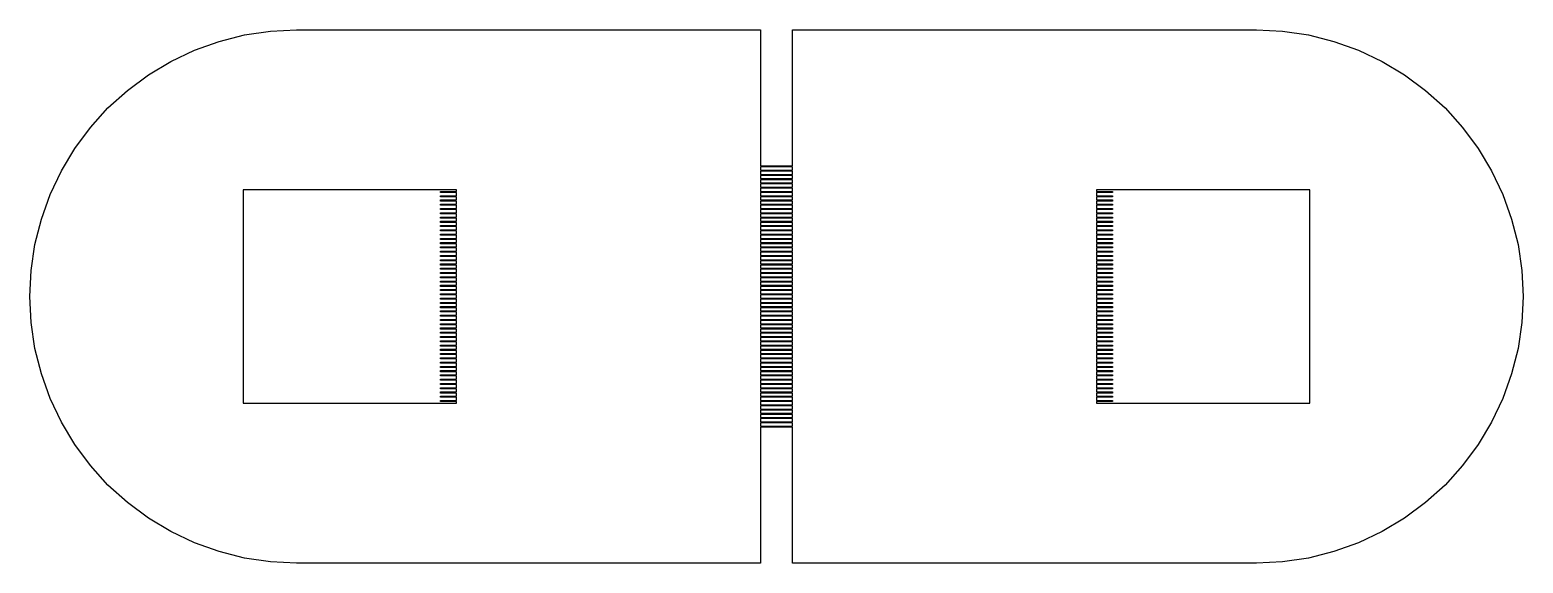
# Model space of a CAD drawing. Extents: x -16 to 132, y -40 to 113.
# Drawn here: x 20.45 to 34.77, y 11.25 to 16.36 of the extents above; entities that cross this region are included whole.
import ezdxf

# ---------------------------------------------------------------- set-up
doc = ezdxf.new("R2010")
doc.units = 0

msp = doc.modelspace()

# ---------------------------------------------------------------- linework, layer by layer
for p, q in [((22.5098, 16.3125), (22.7579, 16.3493)), ((22.7579, 16.3493), (23.0085, 16.3616)), ((23.0085, 16.3616), (27.4568, 16.3616)), ((27.4568, 16.3616), (27.4568, 15.0578)), ((27.7636, 15.0578), (27.7636, 16.3616)), ((27.7636, 16.3616), (32.2119, 16.3616)), ((32.2119, 16.3616), (32.4625, 16.3493)), ((32.4625, 16.3493), (32.7106, 16.3125)), ((22.0302, 16.167), (22.2664, 16.2515)), ((22.2664, 16.2515), (22.5098, 16.3125)), ((32.7106, 16.3125), (32.954, 16.2515)), ((32.954, 16.2515), (33.1902, 16.167)), ((21.5882, 15.9307), (21.8034, 16.0597)), ((21.8034, 16.0597), (22.0302, 16.167)), ((33.1902, 16.167), (33.417, 16.0597)), ((33.417, 16.0597), (33.6322, 15.9307)), ((21.3867, 15.7813), (21.5882, 15.9307)), ((33.6322, 15.9307), (33.8337, 15.7813)), ((21.2008, 15.6128), (21.3867, 15.7813)), ((33.8337, 15.7813), (34.0196, 15.6128)), ((21.0323, 15.4269), (21.2008, 15.6128)), ((34.0196, 15.6128), (34.1881, 15.4269)), ((20.8829, 15.2254), (21.0323, 15.4269)), ((34.1881, 15.4269), (34.3375, 15.2254)), ((20.7539, 15.0102), (20.8829, 15.2254)), ((34.3375, 15.2254), (34.4665, 15.0102)), ((27.4568, 15.0578), (27.7636, 15.0578)), ((27.7636, 15.0475), (27.4568, 15.0475)), ((27.4568, 15.0475), (27.4568, 15.0169)), ((27.7636, 15.0169), (27.7636, 15.0475)), ((20.6466, 14.7834), (20.7539, 15.0102)), ((27.4568, 15.0169), (27.7636, 15.0169)), ((27.7636, 15.0066), (27.4568, 15.0066)), ((27.4568, 15.0066), (27.4568, 14.976)), ((27.4568, 14.976), (27.7636, 14.976)), ((27.7636, 14.9657), (27.4568, 14.9657)), ((27.4568, 14.9657), (27.4568, 14.9351)), ((27.4568, 14.9351), (27.7636, 14.9351)), ((27.7636, 14.9248), (27.4568, 14.9248)), ((27.4568, 14.9248), (27.4568, 14.8941)), ((27.4568, 14.8941), (27.7636, 14.8941)), ((27.7636, 14.976), (27.7636, 15.0066)), ((27.7636, 14.9351), (27.7636, 14.9657)), ((27.7636, 14.8941), (27.7636, 14.9248)), ((34.4665, 15.0102), (34.5738, 14.7834)), ((20.5621, 14.5472), (20.6466, 14.7834)), ((24.5424, 14.8277), (22.4972, 14.8277)), ((22.4972, 14.8277), (22.4972, 12.7825)), ((24.389, 14.8021), (24.389, 14.8123)), ((24.389, 14.8123), (24.5424, 14.8123)), ((24.5424, 14.8021), (24.389, 14.8021)), ((24.389, 14.7612), (24.389, 14.7714)), ((24.389, 14.7714), (24.5424, 14.7714)), ((24.5424, 14.7612), (24.389, 14.7612)), ((24.5424, 14.8123), (24.5424, 14.8277)), ((24.5424, 14.7714), (24.5424, 14.8021)), ((24.5424, 14.7305), (24.5424, 14.7612)), ((27.7636, 14.8839), (27.4568, 14.8839)), ((27.4568, 14.8839), (27.4568, 14.8533)), ((27.4568, 14.8533), (27.7636, 14.8533)), ((27.7636, 14.843), (27.4568, 14.843)), ((27.4568, 14.843), (27.4568, 14.8123)), ((27.4568, 14.8123), (27.7636, 14.8123)), ((27.7636, 14.8021), (27.4568, 14.8021)), ((27.4568, 14.8021), (27.4568, 14.7714)), ((27.4568, 14.7714), (27.7636, 14.7714)), ((27.7636, 14.7612), (27.4568, 14.7612)), ((27.4568, 14.7612), (27.4568, 14.7305)), ((27.7636, 14.8533), (27.7636, 14.8839)), ((27.7636, 14.8123), (27.7636, 14.843)), ((27.7636, 14.7714), (27.7636, 14.8021)), ((27.7636, 14.7305), (27.7636, 14.7612)), ((32.7232, 14.8277), (30.678, 14.8277)), ((30.678, 14.8277), (30.678, 14.8123)), ((30.678, 14.8123), (30.8314, 14.8123)), ((30.8314, 14.8021), (30.678, 14.8021)), ((30.678, 14.8021), (30.678, 14.7714)), ((30.678, 14.7714), (30.8314, 14.7714)), ((30.8314, 14.7612), (30.678, 14.7612)), ((30.678, 14.7612), (30.678, 14.7305)), ((30.8314, 14.8123), (30.8314, 14.8021)), ((30.8314, 14.7714), (30.8314, 14.7612)), ((32.7232, 12.7825), (32.7232, 14.8277)), ((34.5738, 14.7834), (34.6583, 14.5472)), ((24.389, 14.7203), (24.389, 14.7305)), ((24.389, 14.7305), (24.5424, 14.7305)), ((24.5424, 14.7203), (24.389, 14.7203)), ((24.389, 14.6794), (24.389, 14.6896)), ((24.389, 14.6896), (24.5424, 14.6896)), ((24.5424, 14.6794), (24.389, 14.6794)), ((24.389, 14.6385), (24.389, 14.6487)), ((24.389, 14.6487), (24.5424, 14.6487)), ((24.5424, 14.6385), (24.389, 14.6385)), ((24.389, 14.5976), (24.389, 14.6078)), ((24.389, 14.6078), (24.5424, 14.6078)), ((24.5424, 14.6896), (24.5424, 14.7203)), ((24.5424, 14.6487), (24.5424, 14.6794)), ((24.5424, 14.6078), (24.5424, 14.6385)), ((27.4568, 14.7305), (27.7636, 14.7305)), ((27.7636, 14.7203), (27.4568, 14.7203)), ((27.4568, 14.7203), (27.4568, 14.6896)), ((27.4568, 14.6896), (27.7636, 14.6896)), ((27.7636, 14.6794), (27.4568, 14.6794)), ((27.4568, 14.6794), (27.4568, 14.6487)), ((27.4568, 14.6487), (27.7636, 14.6487)), ((27.7636, 14.6385), (27.4568, 14.6385)), ((27.4568, 14.6385), (27.4568, 14.6078)), ((27.4568, 14.6078), (27.7636, 14.6078)), ((27.7636, 14.6896), (27.7636, 14.7203)), ((27.7636, 14.6487), (27.7636, 14.6794)), ((27.7636, 14.6078), (27.7636, 14.6385)), ((30.678, 14.7305), (30.8314, 14.7305)), ((30.8314, 14.7203), (30.678, 14.7203)), ((30.678, 14.7203), (30.678, 14.6896)), ((30.678, 14.6896), (30.8314, 14.6896)), ((30.8314, 14.6794), (30.678, 14.6794)), ((30.678, 14.6794), (30.678, 14.6487)), ((30.678, 14.6487), (30.8314, 14.6487)), ((30.8314, 14.6385), (30.678, 14.6385)), ((30.678, 14.6385), (30.678, 14.6078)), ((30.678, 14.6078), (30.8314, 14.6078)), ((30.8314, 14.7305), (30.8314, 14.7203)), ((30.8314, 14.6896), (30.8314, 14.6794)), ((30.8314, 14.6487), (30.8314, 14.6385)), ((30.8314, 14.6078), (30.8314, 14.5976)), ((20.5011, 14.3038), (20.5621, 14.5472)), ((24.5424, 14.5976), (24.389, 14.5976)), ((24.389, 14.5567), (24.389, 14.5669)), ((24.389, 14.5669), (24.5424, 14.5669)), ((24.5424, 14.5567), (24.389, 14.5567)), ((24.389, 14.5158), (24.389, 14.526)), ((24.389, 14.526), (24.5424, 14.526)), ((24.5424, 14.5158), (24.389, 14.5158)), ((24.389, 14.4749), (24.389, 14.4851)), ((24.389, 14.4851), (24.5424, 14.4851)), ((24.5424, 14.4749), (24.389, 14.4749)), ((24.5424, 14.5669), (24.5424, 14.5976)), ((24.5424, 14.526), (24.5424, 14.5567)), ((24.5424, 14.4851), (24.5424, 14.5158)), ((24.5424, 14.4442), (24.5424, 14.4749)), ((27.7636, 14.5976), (27.4568, 14.5976)), ((27.4568, 14.5976), (27.4568, 14.5669)), ((27.4568, 14.5669), (27.7636, 14.5669)), ((27.7636, 14.5567), (27.4568, 14.5567)), ((27.4568, 14.5567), (27.4568, 14.526)), ((27.4568, 14.526), (27.7636, 14.526)), ((27.7636, 14.5158), (27.4568, 14.5158)), ((27.4568, 14.5158), (27.4568, 14.4851)), ((27.4568, 14.4851), (27.7636, 14.4851)), ((27.7636, 14.4749), (27.4568, 14.4749)), ((27.4568, 14.4749), (27.4568, 14.4442)), ((27.7636, 14.5669), (27.7636, 14.5976)), ((27.7636, 14.526), (27.7636, 14.5567)), ((27.7636, 14.4851), (27.7636, 14.5158)), ((27.7636, 14.4442), (27.7636, 14.4749)), ((30.8314, 14.5976), (30.678, 14.5976)), ((30.678, 14.5976), (30.678, 14.5669)), ((30.678, 14.5669), (30.8314, 14.5669)), ((30.8314, 14.5567), (30.678, 14.5567)), ((30.678, 14.5567), (30.678, 14.526)), ((30.678, 14.526), (30.8314, 14.526)), ((30.8314, 14.5158), (30.678, 14.5158)), ((30.678, 14.5158), (30.678, 14.4851)), ((30.678, 14.4851), (30.8314, 14.4851)), ((30.8314, 14.4749), (30.678, 14.4749)), ((30.678, 14.4749), (30.678, 14.4442)), ((30.8314, 14.5669), (30.8314, 14.5567)), ((30.8314, 14.526), (30.8314, 14.5158)), ((30.8314, 14.4851), (30.8314, 14.4749)), ((34.6583, 14.5472), (34.7193, 14.3038)), ((24.389, 14.434), (24.389, 14.4442)), ((24.389, 14.4442), (24.5424, 14.4442)), ((24.5424, 14.434), (24.389, 14.434)), ((24.389, 14.3931), (24.389, 14.4033)), ((24.389, 14.4033), (24.5424, 14.4033)), ((24.5424, 14.3931), (24.389, 14.3931)), ((24.389, 14.3522), (24.389, 14.3624)), ((24.389, 14.3624), (24.5424, 14.3624)), ((24.5424, 14.3522), (24.389, 14.3522)), ((24.389, 14.3113), (24.389, 14.3215)), ((24.389, 14.3215), (24.5424, 14.3215)), ((24.5424, 14.4033), (24.5424, 14.434)), ((24.5424, 14.3624), (24.5424, 14.3931)), ((24.5424, 14.3215), (24.5424, 14.3522)), ((27.4568, 14.4442), (27.7636, 14.4442)), ((27.7636, 14.434), (27.4568, 14.434)), ((27.4568, 14.434), (27.4568, 14.4033)), ((27.4568, 14.4033), (27.7636, 14.4033)), ((27.7636, 14.3931), (27.4568, 14.3931)), ((27.4568, 14.3931), (27.4568, 14.3624)), ((27.4568, 14.3624), (27.7636, 14.3624)), ((27.7636, 14.3522), (27.4568, 14.3522)), ((27.4568, 14.3522), (27.4568, 14.3215)), ((27.4568, 14.3215), (27.7636, 14.3215)), ((27.7636, 14.4033), (27.7636, 14.434)), ((27.7636, 14.3624), (27.7636, 14.3931)), ((27.7636, 14.3215), (27.7636, 14.3522)), ((30.678, 14.4442), (30.8314, 14.4442)), ((30.8314, 14.434), (30.678, 14.434)), ((30.678, 14.434), (30.678, 14.4033)), ((30.678, 14.4033), (30.8314, 14.4033)), ((30.8314, 14.3931), (30.678, 14.3931)), ((30.678, 14.3931), (30.678, 14.3624)), ((30.678, 14.3624), (30.8314, 14.3624)), ((30.8314, 14.3522), (30.678, 14.3522)), ((30.678, 14.3522), (30.678, 14.3215)), ((30.678, 14.3215), (30.8314, 14.3215)), ((30.8314, 14.4442), (30.8314, 14.434)), ((30.8314, 14.4033), (30.8314, 14.3931)), ((30.8314, 14.3624), (30.8314, 14.3522)), ((30.8314, 14.3215), (30.8314, 14.3113)), ((20.4643, 14.0557), (20.5011, 14.3038)), ((24.5424, 14.3113), (24.389, 14.3113)), ((24.389, 14.2704), (24.389, 14.2806)), ((24.389, 14.2806), (24.5424, 14.2806)), ((24.5424, 14.2704), (24.389, 14.2704)), ((24.389, 14.2295), (24.389, 14.2397)), ((24.389, 14.2397), (24.5424, 14.2397)), ((24.5424, 14.2295), (24.389, 14.2295)), ((24.389, 14.1886), (24.389, 14.1988)), ((24.389, 14.1988), (24.5424, 14.1988)), ((24.5424, 14.1886), (24.389, 14.1886)), ((24.5424, 14.2806), (24.5424, 14.3113)), ((24.5424, 14.2397), (24.5424, 14.2704)), ((24.5424, 14.1988), (24.5424, 14.2295)), ((24.5424, 14.1579), (24.5424, 14.1886)), ((27.7636, 14.3113), (27.4568, 14.3113)), ((27.4568, 14.3113), (27.4568, 14.2806)), ((27.4568, 14.2806), (27.7636, 14.2806)), ((27.7636, 14.2704), (27.4568, 14.2704)), ((27.4568, 14.2704), (27.4568, 14.2397)), ((27.4568, 14.2397), (27.7636, 14.2397)), ((27.7636, 14.2295), (27.4568, 14.2295)), ((27.4568, 14.2295), (27.4568, 14.1988)), ((27.4568, 14.1988), (27.7636, 14.1988)), ((27.7636, 14.1886), (27.4568, 14.1886)), ((27.4568, 14.1886), (27.4568, 14.1579)), ((27.7636, 14.2806), (27.7636, 14.3113)), ((27.7636, 14.2397), (27.7636, 14.2704)), ((27.7636, 14.1988), (27.7636, 14.2295)), ((27.7636, 14.1579), (27.7636, 14.1886)), ((30.8314, 14.3113), (30.678, 14.3113)), ((30.678, 14.3113), (30.678, 14.2806)), ((30.678, 14.2806), (30.8314, 14.2806)), ((30.8314, 14.2704), (30.678, 14.2704)), ((30.678, 14.2704), (30.678, 14.2397)), ((30.678, 14.2397), (30.8314, 14.2397)), ((30.8314, 14.2295), (30.678, 14.2295)), ((30.678, 14.2295), (30.678, 14.1988)), ((30.678, 14.1988), (30.8314, 14.1988)), ((30.8314, 14.1886), (30.678, 14.1886)), ((30.678, 14.1886), (30.678, 14.1579)), ((30.8314, 14.2806), (30.8314, 14.2704)), ((30.8314, 14.2397), (30.8314, 14.2295)), ((30.8314, 14.1988), (30.8314, 14.1886)), ((34.7193, 14.3038), (34.7561, 14.0557)), ((20.452, 13.8051), (20.4643, 14.0557)), ((24.389, 14.1477), (24.389, 14.1579)), ((24.389, 14.1579), (24.5424, 14.1579)), ((24.5424, 14.1477), (24.389, 14.1477)), ((24.389, 14.1068), (24.389, 14.117)), ((24.389, 14.117), (24.5424, 14.117)), ((24.5424, 14.1068), (24.389, 14.1068)), ((24.389, 14.0658), (24.389, 14.0761)), ((24.389, 14.0761), (24.5424, 14.0761)), ((24.5424, 14.0658), (24.389, 14.0658)), ((24.389, 14.0249), (24.389, 14.0352)), ((24.389, 14.0352), (24.5424, 14.0352)), ((24.5424, 14.117), (24.5424, 14.1477)), ((24.5424, 14.0761), (24.5424, 14.1068)), ((24.5424, 14.0352), (24.5424, 14.0658)), ((27.4568, 14.1579), (27.7636, 14.1579)), ((27.7636, 14.1477), (27.4568, 14.1477)), ((27.4568, 14.1477), (27.4568, 14.117)), ((27.4568, 14.117), (27.7636, 14.117)), ((27.7636, 14.1068), (27.4568, 14.1068)), ((27.4568, 14.1068), (27.4568, 14.0761)), ((27.4568, 14.0761), (27.7636, 14.0761)), ((27.7636, 14.0658), (27.4568, 14.0658)), ((27.4568, 14.0658), (27.4568, 14.0352)), ((27.4568, 14.0352), (27.7636, 14.0352)), ((27.7636, 14.117), (27.7636, 14.1477)), ((27.7636, 14.0761), (27.7636, 14.1068)), ((27.7636, 14.0352), (27.7636, 14.0658)), ((30.678, 14.1579), (30.8314, 14.1579)), ((30.8314, 14.1477), (30.678, 14.1477)), ((30.678, 14.1477), (30.678, 14.117)), ((30.678, 14.117), (30.8314, 14.117)), ((30.8314, 14.1068), (30.678, 14.1068)), ((30.678, 14.1068), (30.678, 14.0761)), ((30.678, 14.0761), (30.8314, 14.0761)), ((30.8314, 14.0658), (30.678, 14.0658)), ((30.678, 14.0658), (30.678, 14.0352)), ((30.678, 14.0352), (30.8314, 14.0352)), ((30.8314, 14.1579), (30.8314, 14.1477)), ((30.8314, 14.117), (30.8314, 14.1068)), ((30.8314, 14.0761), (30.8314, 14.0658)), ((30.8314, 14.0352), (30.8314, 14.0249)), ((34.7561, 14.0557), (34.7684, 13.8051)), ((24.5424, 14.0249), (24.389, 14.0249)), ((24.389, 13.984), (24.389, 13.9943)), ((24.389, 13.9943), (24.5424, 13.9943)), ((24.5424, 13.984), (24.389, 13.984)), ((24.389, 13.9431), (24.389, 13.9534)), ((24.389, 13.9534), (24.5424, 13.9534)), ((24.5424, 13.9431), (24.389, 13.9431)), ((24.389, 13.9022), (24.389, 13.9125)), ((24.389, 13.9125), (24.5424, 13.9125)), ((24.5424, 13.9022), (24.389, 13.9022)), ((24.5424, 13.9943), (24.5424, 14.0249)), ((24.5424, 13.9534), (24.5424, 13.984)), ((24.5424, 13.9125), (24.5424, 13.9431)), ((24.5424, 13.8716), (24.5424, 13.9022)), ((27.7636, 14.0249), (27.4568, 14.0249)), ((27.4568, 14.0249), (27.4568, 13.9943)), ((27.4568, 13.9943), (27.7636, 13.9943)), ((27.7636, 13.984), (27.4568, 13.984)), ((27.4568, 13.984), (27.4568, 13.9534)), ((27.4568, 13.9534), (27.7636, 13.9534)), ((27.7636, 13.9431), (27.4568, 13.9431)), ((27.4568, 13.9431), (27.4568, 13.9125)), ((27.4568, 13.9125), (27.7636, 13.9125)), ((27.7636, 13.9022), (27.4568, 13.9022)), ((27.4568, 13.9022), (27.4568, 13.8716)), ((27.7636, 13.9943), (27.7636, 14.0249)), ((27.7636, 13.9534), (27.7636, 13.984)), ((27.7636, 13.9125), (27.7636, 13.9431)), ((27.7636, 13.8716), (27.7636, 13.9022)), ((30.8314, 14.0249), (30.678, 14.0249)), ((30.678, 14.0249), (30.678, 13.9943)), ((30.678, 13.9943), (30.8314, 13.9943)), ((30.8314, 13.984), (30.678, 13.984)), ((30.678, 13.984), (30.678, 13.9534)), ((30.678, 13.9534), (30.8314, 13.9534)), ((30.8314, 13.9431), (30.678, 13.9431)), ((30.678, 13.9431), (30.678, 13.9125)), ((30.678, 13.9125), (30.8314, 13.9125)), ((30.8314, 13.9022), (30.678, 13.9022)), ((30.678, 13.9022), (30.678, 13.8716)), ((30.8314, 13.9943), (30.8314, 13.984)), ((30.8314, 13.9534), (30.8314, 13.9431)), ((30.8314, 13.9125), (30.8314, 13.9022)), ((20.4643, 13.5545), (20.452, 13.8051)), ((24.389, 13.8613), (24.389, 13.8716)), ((24.389, 13.8716), (24.5424, 13.8716)), ((24.5424, 13.8613), (24.389, 13.8613)), ((24.389, 13.8204), (24.389, 13.8307)), ((24.389, 13.8307), (24.5424, 13.8307)), ((24.5424, 13.8204), (24.389, 13.8204)), ((24.389, 13.7795), (24.389, 13.7897)), ((24.389, 13.7897), (24.5424, 13.7897)), ((24.5424, 13.7795), (24.389, 13.7795)), ((24.389, 13.7386), (24.389, 13.7489)), ((24.389, 13.7489), (24.5424, 13.7489)), ((24.5424, 13.8307), (24.5424, 13.8613)), ((24.5424, 13.7897), (24.5424, 13.8204)), ((24.5424, 13.7489), (24.5424, 13.7795)), ((27.4568, 13.8716), (27.7636, 13.8716)), ((27.7636, 13.8613), (27.4568, 13.8613)), ((27.4568, 13.8613), (27.4568, 13.8307)), ((27.4568, 13.8307), (27.7636, 13.8307)), ((27.7636, 13.8204), (27.4568, 13.8204)), ((27.4568, 13.8204), (27.4568, 13.7897)), ((27.4568, 13.7897), (27.7636, 13.7897)), ((27.7636, 13.7795), (27.4568, 13.7795)), ((27.4568, 13.7795), (27.4568, 13.7489)), ((27.4568, 13.7489), (27.7636, 13.7489)), ((27.7636, 13.8307), (27.7636, 13.8613)), ((27.7636, 13.7897), (27.7636, 13.8204)), ((27.7636, 13.7489), (27.7636, 13.7795)), ((30.678, 13.8716), (30.8314, 13.8716)), ((30.8314, 13.8613), (30.678, 13.8613)), ((30.678, 13.8613), (30.678, 13.8307)), ((30.678, 13.8307), (30.8314, 13.8307)), ((30.8314, 13.8204), (30.678, 13.8204)), ((30.678, 13.8204), (30.678, 13.7897)), ((30.678, 13.7897), (30.8314, 13.7897)), ((30.8314, 13.7795), (30.678, 13.7795)), ((30.678, 13.7795), (30.678, 13.7489)), ((30.678, 13.7489), (30.8314, 13.7489)), ((30.8314, 13.8716), (30.8314, 13.8613)), ((30.8314, 13.8307), (30.8314, 13.8204)), ((30.8314, 13.7897), (30.8314, 13.7795)), ((30.8314, 13.7489), (30.8314, 13.7386)), ((34.7684, 13.8051), (34.7561, 13.5545)), ((24.5424, 13.7386), (24.389, 13.7386)), ((24.389, 13.6977), (24.389, 13.708)), ((24.389, 13.708), (24.5424, 13.708)), ((24.5424, 13.6977), (24.389, 13.6977)), ((24.389, 13.6568), (24.389, 13.6671)), ((24.389, 13.6671), (24.5424, 13.6671)), ((24.5424, 13.6568), (24.389, 13.6568)), ((24.389, 13.6159), (24.389, 13.6261)), ((24.389, 13.6261), (24.5424, 13.6261)), ((24.5424, 13.6159), (24.389, 13.6159)), ((24.5424, 13.708), (24.5424, 13.7386)), ((24.5424, 13.6671), (24.5424, 13.6977)), ((24.5424, 13.6261), (24.5424, 13.6568)), ((24.5424, 13.5852), (24.5424, 13.6159)), ((27.7636, 13.7386), (27.4568, 13.7386)), ((27.4568, 13.7386), (27.4568, 13.708)), ((27.4568, 13.708), (27.7636, 13.708)), ((27.7636, 13.6977), (27.4568, 13.6977)), ((27.4568, 13.6977), (27.4568, 13.6671)), ((27.4568, 13.6671), (27.7636, 13.6671)), ((27.7636, 13.6568), (27.4568, 13.6568)), ((27.4568, 13.6568), (27.4568, 13.6261)), ((27.4568, 13.6261), (27.7636, 13.6261)), ((27.7636, 13.6159), (27.4568, 13.6159)), ((27.4568, 13.6159), (27.4568, 13.5852)), ((27.7636, 13.708), (27.7636, 13.7386)), ((27.7636, 13.6671), (27.7636, 13.6977)), ((27.7636, 13.6261), (27.7636, 13.6568)), ((27.7636, 13.5852), (27.7636, 13.6159)), ((30.8314, 13.7386), (30.678, 13.7386)), ((30.678, 13.7386), (30.678, 13.708)), ((30.678, 13.708), (30.8314, 13.708)), ((30.8314, 13.6977), (30.678, 13.6977)), ((30.678, 13.6977), (30.678, 13.6671)), ((30.678, 13.6671), (30.8314, 13.6671)), ((30.8314, 13.6568), (30.678, 13.6568)), ((30.678, 13.6568), (30.678, 13.6261)), ((30.678, 13.6261), (30.8314, 13.6261)), ((30.8314, 13.6159), (30.678, 13.6159)), ((30.678, 13.6159), (30.678, 13.5852)), ((30.8314, 13.708), (30.8314, 13.6977)), ((30.8314, 13.6671), (30.8314, 13.6568)), ((30.8314, 13.6261), (30.8314, 13.6159)), ((20.5011, 13.3064), (20.4643, 13.5545)), ((24.389, 13.575), (24.389, 13.5852)), ((24.389, 13.5852), (24.5424, 13.5852)), ((24.5424, 13.575), (24.389, 13.575)), ((24.389, 13.5341), (24.389, 13.5443)), ((24.389, 13.5443), (24.5424, 13.5443)), ((24.5424, 13.5341), (24.389, 13.5341)), ((24.389, 13.4932), (24.389, 13.5034)), ((24.389, 13.5034), (24.5424, 13.5034)), ((24.5424, 13.4932), (24.389, 13.4932)), ((24.389, 13.4523), (24.389, 13.4625)), ((24.389, 13.4625), (24.5424, 13.4625)), ((24.5424, 13.5443), (24.5424, 13.575)), ((24.5424, 13.5034), (24.5424, 13.5341)), ((24.5424, 13.4625), (24.5424, 13.4932)), ((27.4568, 13.5852), (27.7636, 13.5852)), ((27.7636, 13.575), (27.4568, 13.575)), ((27.4568, 13.575), (27.4568, 13.5443)), ((27.4568, 13.5443), (27.7636, 13.5443)), ((27.7636, 13.5341), (27.4568, 13.5341)), ((27.4568, 13.5341), (27.4568, 13.5034)), ((27.4568, 13.5034), (27.7636, 13.5034)), ((27.7636, 13.4932), (27.4568, 13.4932)), ((27.4568, 13.4932), (27.4568, 13.4625)), ((27.4568, 13.4625), (27.7636, 13.4625)), ((27.7636, 13.5443), (27.7636, 13.575)), ((27.7636, 13.5034), (27.7636, 13.5341)), ((27.7636, 13.4625), (27.7636, 13.4932)), ((30.678, 13.5852), (30.8314, 13.5852)), ((30.8314, 13.575), (30.678, 13.575)), ((30.678, 13.575), (30.678, 13.5443)), ((30.678, 13.5443), (30.8314, 13.5443)), ((30.8314, 13.5341), (30.678, 13.5341)), ((30.678, 13.5341), (30.678, 13.5034)), ((30.678, 13.5034), (30.8314, 13.5034)), ((30.8314, 13.4932), (30.678, 13.4932)), ((30.678, 13.4932), (30.678, 13.4625)), ((30.678, 13.4625), (30.8314, 13.4625)), ((30.8314, 13.5852), (30.8314, 13.575)), ((30.8314, 13.5443), (30.8314, 13.5341)), ((30.8314, 13.5034), (30.8314, 13.4932)), ((30.8314, 13.4625), (30.8314, 13.4523)), ((34.7561, 13.5545), (34.7193, 13.3064)), ((24.5424, 13.4523), (24.389, 13.4523)), ((24.389, 13.4114), (24.389, 13.4216)), ((24.389, 13.4216), (24.5424, 13.4216)), ((24.5424, 13.4114), (24.389, 13.4114)), ((24.389, 13.3705), (24.389, 13.3807)), ((24.389, 13.3807), (24.5424, 13.3807)), ((24.5424, 13.3705), (24.389, 13.3705)), ((24.389, 13.3296), (24.389, 13.3398)), ((24.389, 13.3398), (24.5424, 13.3398)), ((24.5424, 13.3296), (24.389, 13.3296)), ((24.5424, 13.4216), (24.5424, 13.4523)), ((24.5424, 13.3807), (24.5424, 13.4114)), ((24.5424, 13.3398), (24.5424, 13.3705)), ((24.5424, 13.2989), (24.5424, 13.3296)), ((27.7636, 13.4523), (27.4568, 13.4523)), ((27.4568, 13.4523), (27.4568, 13.4216)), ((27.4568, 13.4216), (27.7636, 13.4216)), ((27.7636, 13.4114), (27.4568, 13.4114)), ((27.4568, 13.4114), (27.4568, 13.3807)), ((27.4568, 13.3807), (27.7636, 13.3807)), ((27.7636, 13.3705), (27.4568, 13.3705)), ((27.4568, 13.3705), (27.4568, 13.3398)), ((27.4568, 13.3398), (27.7636, 13.3398)), ((27.7636, 13.3296), (27.4568, 13.3296)), ((27.4568, 13.3296), (27.4568, 13.2989)), ((27.7636, 13.4216), (27.7636, 13.4523)), ((27.7636, 13.3807), (27.7636, 13.4114)), ((27.7636, 13.3398), (27.7636, 13.3705)), ((27.7636, 13.2989), (27.7636, 13.3296)), ((30.8314, 13.4523), (30.678, 13.4523)), ((30.678, 13.4523), (30.678, 13.4216)), ((30.678, 13.4216), (30.8314, 13.4216)), ((30.8314, 13.4114), (30.678, 13.4114)), ((30.678, 13.4114), (30.678, 13.3807)), ((30.678, 13.3807), (30.8314, 13.3807)), ((30.8314, 13.3705), (30.678, 13.3705)), ((30.678, 13.3705), (30.678, 13.3398)), ((30.678, 13.3398), (30.8314, 13.3398)), ((30.8314, 13.3296), (30.678, 13.3296)), ((30.678, 13.3296), (30.678, 13.2989)), ((30.8314, 13.4216), (30.8314, 13.4114)), ((30.8314, 13.3807), (30.8314, 13.3705)), ((30.8314, 13.3398), (30.8314, 13.3296)), ((20.5621, 13.063), (20.5011, 13.3064)), ((24.389, 13.2887), (24.389, 13.2989)), ((24.389, 13.2989), (24.5424, 13.2989)), ((24.5424, 13.2887), (24.389, 13.2887)), ((24.389, 13.2478), (24.389, 13.258)), ((24.389, 13.258), (24.5424, 13.258)), ((24.5424, 13.2478), (24.389, 13.2478)), ((24.389, 13.2069), (24.389, 13.2171)), ((24.389, 13.2171), (24.5424, 13.2171)), ((24.5424, 13.2069), (24.389, 13.2069)), ((24.389, 13.166), (24.389, 13.1762)), ((24.389, 13.1762), (24.5424, 13.1762)), ((24.5424, 13.258), (24.5424, 13.2887)), ((24.5424, 13.2171), (24.5424, 13.2478)), ((24.5424, 13.1762), (24.5424, 13.2069)), ((27.4568, 13.2989), (27.7636, 13.2989)), ((27.7636, 13.2887), (27.4568, 13.2887)), ((27.4568, 13.2887), (27.4568, 13.258)), ((27.4568, 13.258), (27.7636, 13.258)), ((27.7636, 13.2478), (27.4568, 13.2478)), ((27.4568, 13.2478), (27.4568, 13.2171)), ((27.4568, 13.2171), (27.7636, 13.2171)), ((27.7636, 13.2069), (27.4568, 13.2069)), ((27.4568, 13.2069), (27.4568, 13.1762)), ((27.4568, 13.1762), (27.7636, 13.1762)), ((27.7636, 13.258), (27.7636, 13.2887)), ((27.7636, 13.2171), (27.7636, 13.2478)), ((27.7636, 13.1762), (27.7636, 13.2069)), ((30.678, 13.2989), (30.8314, 13.2989)), ((30.8314, 13.2887), (30.678, 13.2887)), ((30.678, 13.2887), (30.678, 13.258)), ((30.678, 13.258), (30.8314, 13.258)), ((30.8314, 13.2478), (30.678, 13.2478)), ((30.678, 13.2478), (30.678, 13.2171)), ((30.678, 13.2171), (30.8314, 13.2171)), ((30.8314, 13.2069), (30.678, 13.2069)), ((30.678, 13.2069), (30.678, 13.1762)), ((30.678, 13.1762), (30.8314, 13.1762)), ((30.8314, 13.2989), (30.8314, 13.2887)), ((30.8314, 13.258), (30.8314, 13.2478)), ((30.8314, 13.2171), (30.8314, 13.2069)), ((30.8314, 13.1762), (30.8314, 13.166)), ((34.7193, 13.3064), (34.6583, 13.063)), ((20.6466, 12.8268), (20.5621, 13.063)), ((24.5424, 13.166), (24.389, 13.166)), ((24.389, 13.1251), (24.389, 13.1353)), ((24.389, 13.1353), (24.5424, 13.1353)), ((24.5424, 13.1251), (24.389, 13.1251)), ((24.389, 13.0842), (24.389, 13.0944)), ((24.389, 13.0944), (24.5424, 13.0944)), ((24.5424, 13.0842), (24.389, 13.0842)), ((24.389, 13.0433), (24.389, 13.0535)), ((24.389, 13.0535), (24.5424, 13.0535)), ((24.5424, 13.0433), (24.389, 13.0433)), ((24.5424, 13.1353), (24.5424, 13.166)), ((24.5424, 13.0944), (24.5424, 13.1251)), ((24.5424, 13.0535), (24.5424, 13.0842)), ((24.5424, 13.0126), (24.5424, 13.0433)), ((27.7636, 13.166), (27.4568, 13.166)), ((27.4568, 13.166), (27.4568, 13.1353)), ((27.4568, 13.1353), (27.7636, 13.1353)), ((27.7636, 13.1251), (27.4568, 13.1251)), ((27.4568, 13.1251), (27.4568, 13.0944)), ((27.4568, 13.0944), (27.7636, 13.0944)), ((27.7636, 13.0842), (27.4568, 13.0842)), ((27.4568, 13.0842), (27.4568, 13.0535)), ((27.4568, 13.0535), (27.7636, 13.0535)), ((27.7636, 13.0433), (27.4568, 13.0433)), ((27.4568, 13.0433), (27.4568, 13.0126)), ((27.7636, 13.1353), (27.7636, 13.166)), ((27.7636, 13.0944), (27.7636, 13.1251)), ((27.7636, 13.0535), (27.7636, 13.0842)), ((27.7636, 13.0126), (27.7636, 13.0433)), ((30.8314, 13.166), (30.678, 13.166)), ((30.678, 13.166), (30.678, 13.1353)), ((30.678, 13.1353), (30.8314, 13.1353)), ((30.8314, 13.1251), (30.678, 13.1251)), ((30.678, 13.1251), (30.678, 13.0944)), ((30.678, 13.0944), (30.8314, 13.0944)), ((30.8314, 13.0842), (30.678, 13.0842)), ((30.678, 13.0842), (30.678, 13.0535)), ((30.678, 13.0535), (30.8314, 13.0535)), ((30.8314, 13.0433), (30.678, 13.0433)), ((30.678, 13.0433), (30.678, 13.0126)), ((30.8314, 13.1353), (30.8314, 13.1251)), ((30.8314, 13.0944), (30.8314, 13.0842)), ((30.8314, 13.0535), (30.8314, 13.0433)), ((34.6583, 13.063), (34.5738, 12.8268)), ((24.389, 13.0024), (24.389, 13.0126)), ((24.389, 13.0126), (24.5424, 13.0126)), ((24.5424, 13.0024), (24.389, 13.0024)), ((24.389, 12.9615), (24.389, 12.9717)), ((24.389, 12.9717), (24.5424, 12.9717)), ((24.5424, 12.9615), (24.389, 12.9615)), ((24.389, 12.9205), (24.389, 12.9308)), ((24.389, 12.9308), (24.5424, 12.9308)), ((24.5424, 12.9205), (24.389, 12.9205)), ((24.389, 12.8796), (24.389, 12.8899)), ((24.389, 12.8899), (24.5424, 12.8899)), ((24.5424, 12.9717), (24.5424, 13.0024)), ((24.5424, 12.9308), (24.5424, 12.9615)), ((24.5424, 12.8899), (24.5424, 12.9205)), ((27.4568, 13.0126), (27.7636, 13.0126)), ((27.7636, 13.0024), (27.4568, 13.0024)), ((27.4568, 13.0024), (27.4568, 12.9717)), ((27.4568, 12.9717), (27.7636, 12.9717)), ((27.7636, 12.9615), (27.4568, 12.9615)), ((27.4568, 12.9615), (27.4568, 12.9308)), ((27.4568, 12.9308), (27.7636, 12.9308)), ((27.7636, 12.9205), (27.4568, 12.9205)), ((27.4568, 12.9205), (27.4568, 12.8899)), ((27.4568, 12.8899), (27.7636, 12.8899)), ((27.7636, 12.9717), (27.7636, 13.0024)), ((27.7636, 12.9308), (27.7636, 12.9615)), ((27.7636, 12.8899), (27.7636, 12.9205)), ((30.678, 13.0126), (30.8314, 13.0126)), ((30.8314, 13.0024), (30.678, 13.0024)), ((30.678, 13.0024), (30.678, 12.9717)), ((30.678, 12.9717), (30.8314, 12.9717)), ((30.8314, 12.9615), (30.678, 12.9615)), ((30.678, 12.9615), (30.678, 12.9308)), ((30.678, 12.9308), (30.8314, 12.9308)), ((30.8314, 12.9205), (30.678, 12.9205)), ((30.678, 12.9205), (30.678, 12.8899)), ((30.678, 12.8899), (30.8314, 12.8899)), ((30.8314, 13.0126), (30.8314, 13.0024)), ((30.8314, 12.9717), (30.8314, 12.9615)), ((30.8314, 12.9308), (30.8314, 12.9205)), ((30.8314, 12.8899), (30.8314, 12.8796)), ((20.7539, 12.6), (20.6466, 12.8268)), ((22.4972, 12.7825), (24.5424, 12.7825)), ((24.5424, 12.8796), (24.389, 12.8796)), ((24.389, 12.8387), (24.389, 12.849)), ((24.389, 12.849), (24.5424, 12.849)), ((24.5424, 12.8387), (24.389, 12.8387)), ((24.389, 12.7979), (24.389, 12.8081)), ((24.389, 12.8081), (24.5424, 12.8081)), ((24.5424, 12.7979), (24.389, 12.7979)), ((24.5424, 12.849), (24.5424, 12.8796)), ((24.5424, 12.8081), (24.5424, 12.8387)), ((24.5424, 12.7825), (24.5424, 12.7979)), ((27.7636, 12.8796), (27.4568, 12.8796)), ((27.4568, 12.8796), (27.4568, 12.849)), ((27.4568, 12.849), (27.7636, 12.849)), ((27.7636, 12.8387), (27.4568, 12.8387)), ((27.4568, 12.8387), (27.4568, 12.8081)), ((27.4568, 12.8081), (27.7636, 12.8081)), ((27.7636, 12.7979), (27.4568, 12.7979)), ((27.4568, 12.7979), (27.4568, 12.7672)), ((27.4568, 12.7672), (27.7636, 12.7672)), ((27.7636, 12.7569), (27.4568, 12.7569)), ((27.4568, 12.7569), (27.4568, 12.7263)), ((27.7636, 12.849), (27.7636, 12.8796)), ((27.7636, 12.8081), (27.7636, 12.8387)), ((27.7636, 12.7672), (27.7636, 12.7979)), ((27.7636, 12.7263), (27.7636, 12.7569)), ((30.8314, 12.8796), (30.678, 12.8796)), ((30.678, 12.8796), (30.678, 12.849)), ((30.678, 12.849), (30.8314, 12.849)), ((30.8314, 12.8387), (30.678, 12.8387)), ((30.678, 12.8387), (30.678, 12.8081)), ((30.678, 12.8081), (30.8314, 12.8081)), ((30.8314, 12.7979), (30.678, 12.7979)), ((30.678, 12.7979), (30.678, 12.7825)), ((30.678, 12.7825), (32.7232, 12.7825)), ((30.8314, 12.849), (30.8314, 12.8387)), ((30.8314, 12.8081), (30.8314, 12.7979)), ((34.5738, 12.8268), (34.4665, 12.6)), ((20.8829, 12.3848), (20.7539, 12.6)), ((27.4568, 12.7263), (27.7636, 12.7263)), ((27.7636, 12.716), (27.4568, 12.716)), ((27.4568, 12.716), (27.4568, 12.6854)), ((27.4568, 12.6854), (27.7636, 12.6854)), ((27.7636, 12.6751), (27.4568, 12.6751)), ((27.4568, 12.6751), (27.4568, 12.6444)), ((27.4568, 12.6444), (27.7636, 12.6444)), ((27.7636, 12.6342), (27.4568, 12.6342)), ((27.4568, 12.6342), (27.4568, 12.6035)), ((27.4568, 12.6035), (27.7636, 12.6035)), ((27.7636, 12.6854), (27.7636, 12.716)), ((27.7636, 12.6444), (27.7636, 12.6751)), ((27.7636, 12.6035), (27.7636, 12.6342)), ((34.4665, 12.6), (34.3375, 12.3848)), ((27.7636, 12.5933), (27.4568, 12.5933)), ((27.4568, 12.5933), (27.4568, 12.5626)), ((27.4568, 12.5626), (27.7636, 12.5626)), ((27.7636, 12.5524), (27.4568, 12.5524)), ((27.4568, 12.5524), (27.4568, 11.2486)), ((27.7636, 12.5626), (27.7636, 12.5933)), ((27.7636, 11.2486), (27.7636, 12.5524)), ((21.0323, 12.1833), (20.8829, 12.3848)), ((34.3375, 12.3848), (34.1881, 12.1833)), ((21.2008, 11.9974), (21.0323, 12.1833)), ((34.1881, 12.1833), (34.0196, 11.9974)), ((21.3867, 11.8289), (21.2008, 11.9974)), ((34.0196, 11.9974), (33.8337, 11.8289)), ((21.5882, 11.6795), (21.3867, 11.8289)), ((33.8337, 11.8289), (33.6322, 11.6795)), ((21.8034, 11.5505), (21.5882, 11.6795)), ((33.6322, 11.6795), (33.417, 11.5505)), ((22.0302, 11.4432), (21.8034, 11.5505)), ((33.417, 11.5505), (33.1902, 11.4432)), ((22.2664, 11.3587), (22.0302, 11.4432)), ((22.5098, 11.2977), (22.2664, 11.3587)), ((32.954, 11.3587), (32.7106, 11.2977)), ((33.1902, 11.4432), (32.954, 11.3587)), ((22.7579, 11.2609), (22.5098, 11.2977)), ((23.0085, 11.2486), (22.7579, 11.2609)), ((27.4568, 11.2486), (23.0085, 11.2486)), ((32.2119, 11.2486), (27.7636, 11.2486)), ((32.4625, 11.2609), (32.2119, 11.2486)), ((32.7106, 11.2977), (32.4625, 11.2609))]:
    msp.add_line(p, q)

doc.saveas('drawing.dxf')
